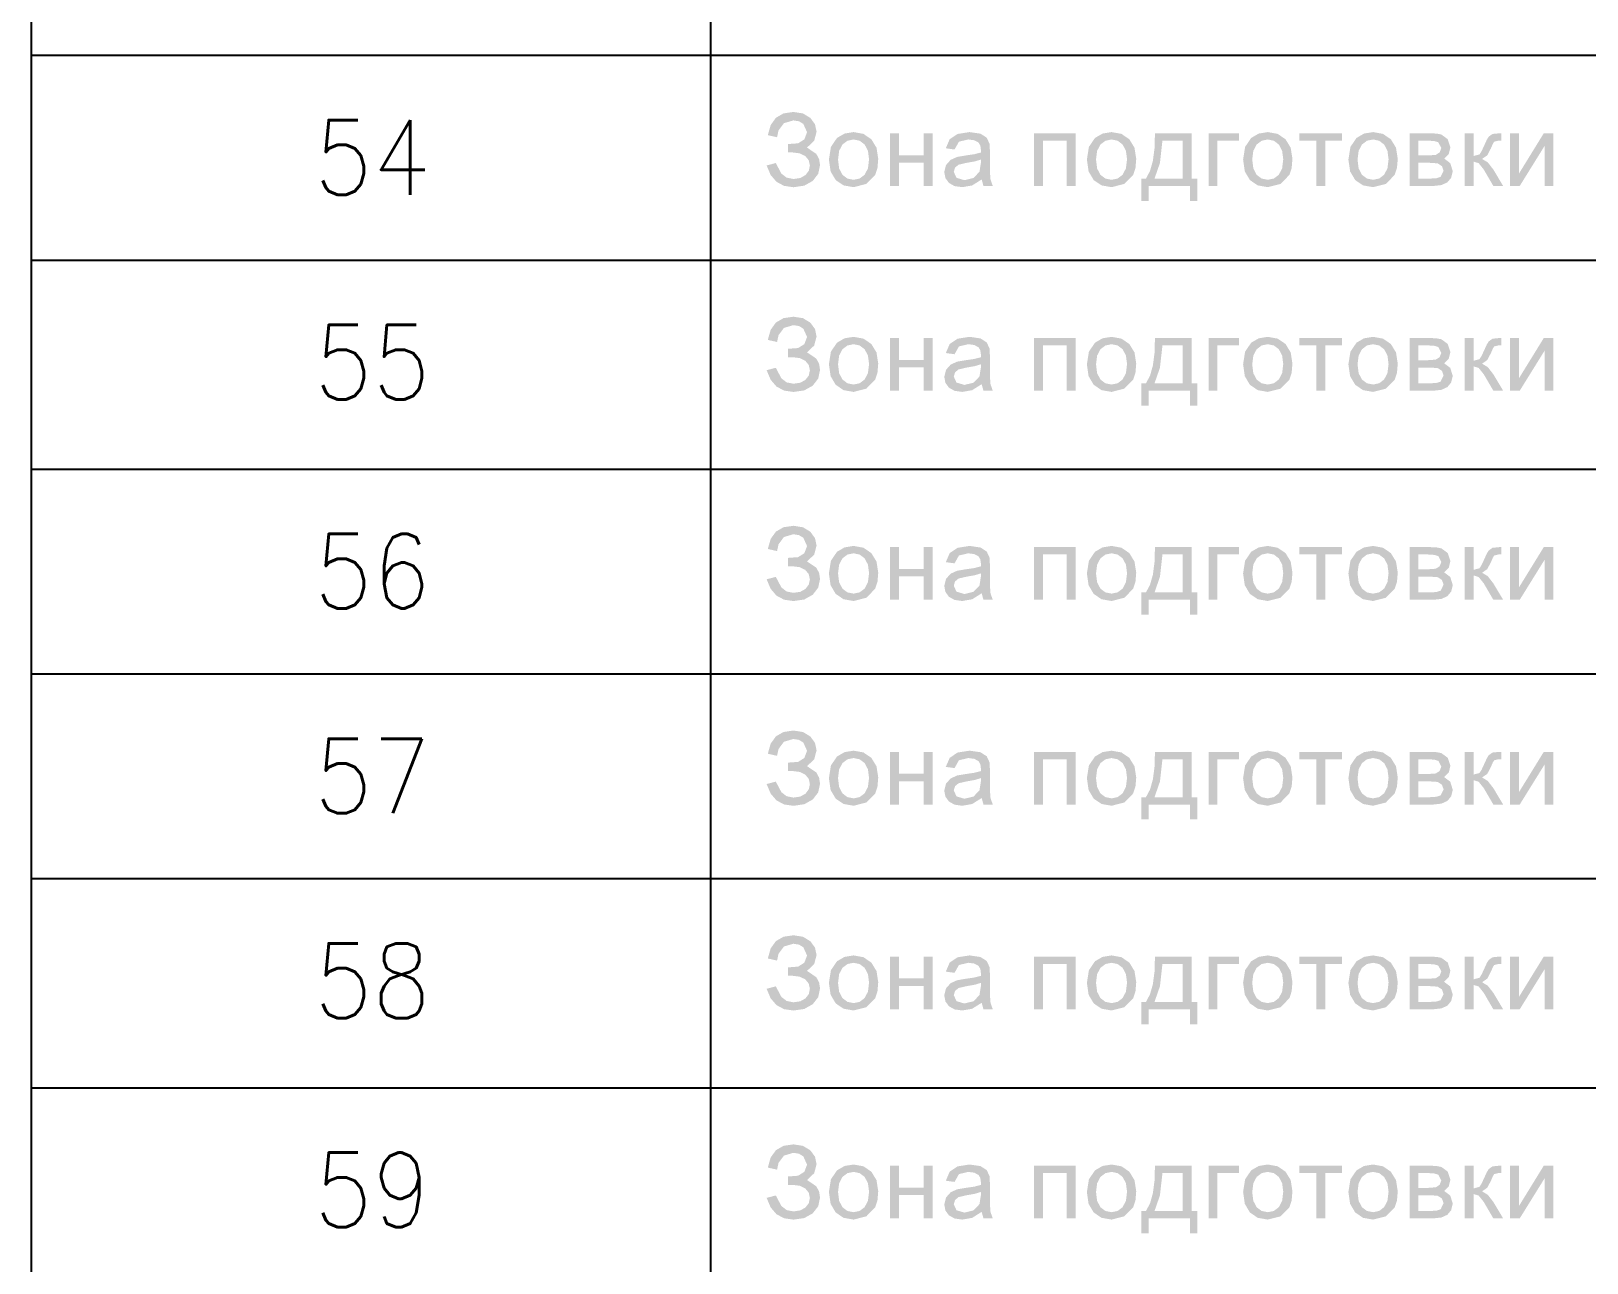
# Model space of a CAD drawing. Header units: millimetres. Extents: x 0 to 420, y 0 to 297.
# Drawn here: x 28.91 to 44.04, y 133.85 to 145.82 of the extents above; entities that cross this region are included whole.
import ezdxf

# ---------------------------------------------------------------- set-up
doc = ezdxf.new("R2010")
doc.units = ezdxf.units.MM
doc.layers.get('0').update_dxf_attribs({"linetype": 'CONTINUOUS'})
doc.styles.get("Standard").update_dxf_attribs({"font": 'STANDARD'})

msp = doc.modelspace()

# ---------------------------------------------------------------- hatches: boundary and pattern name
at = {"true_color": 0x0000fb}
for points in [[(36.063151, 144.513873), (36.152448, 144.537024), (36.207018, 144.433946), (36.258212, 144.395017), (36.323876, 144.382132), (36.390159, 144.391641), (36.440733, 144.420166), (36.472979, 144.462334), (36.483728, 144.51277), (36.47229, 144.56486), (36.438528, 144.605374), (36.384854, 144.631419), (36.315056, 144.640101), (36.270408, 144.640101), (36.270408, 144.721681), (36.369075, 144.728847), (36.429709, 144.76688), (36.456167, 144.836885), (36.419787, 144.917362), (36.377481, 144.942925), (36.322773, 144.951538), (36.231272, 144.924528), (36.178906, 144.853973), (36.164574, 144.787827), (36.074726, 144.808222), (36.102726, 144.9067), (36.153619, 144.977169), (36.227353, 145.019527), (36.323876, 145.033669), (36.416549, 145.019199), (36.488138, 144.975791), (36.533544, 144.913297), (36.548772, 144.841295), (36.525345, 144.753238), (36.455616, 144.687505), (36.546015, 144.626321), (36.573301, 144.575816), (36.582396, 144.516629), (36.564619, 144.432362), (36.511289, 144.363391), (36.42902, 144.317502), (36.324427, 144.302206), (36.232753, 144.315435), (36.158649, 144.355123), (36.102115, 144.421269)], [(37.262359, 144.826412), (37.349451, 144.826412), (37.349451, 144.613643), (37.58978, 144.613643), (37.58978, 144.826412), (37.676872, 144.826412), (37.676872, 144.314333), (37.58978, 144.314333), (37.58978, 144.541433), (37.349451, 144.541433), (37.349451, 144.314333), (37.262359, 144.314333)], [(38.661616, 144.826412), (39.065657, 144.826412), (39.065657, 144.314333), (38.979116, 144.314333), (38.979116, 144.754754), (38.748708, 144.754754), (38.748708, 144.314333), (38.661616, 144.314333)], [(40.358695, 144.826412), (40.653596, 144.826412), (40.653596, 144.754754), (40.445787, 144.754754), (40.445787, 144.314333), (40.358695, 144.314333)], [(41.241101, 144.826412), (41.657268, 144.826412), (41.657268, 144.754754), (41.492455, 144.754754), (41.492455, 144.314333), (41.406465, 144.314333), (41.406465, 144.754754), (41.241101, 144.754754)], [(42.847181, 144.826412), (42.934273, 144.826412), (42.934273, 144.605374), (42.992151, 144.620808), (43.012546, 144.651883), (43.041209, 144.713964), (43.063947, 144.764056), (43.08255, 144.79389), (43.11893, 144.819797), (43.186179, 144.826412), (43.203266, 144.826412), (43.203266, 144.754754), (43.179013, 144.755305), (43.135467, 144.744832), (43.122306, 144.723748), (43.104599, 144.681993), (43.068218, 144.61254), (43.017507, 144.577262), (43.073042, 144.543776), (43.12775, 144.473083), (43.222559, 144.314333), (43.127199, 144.314333), (43.034594, 144.473083), (42.984434, 144.535921), (42.934273, 144.551355), (42.934273, 144.314333), (42.847181, 144.314333)], [(43.289922, 144.826412), (43.377014, 144.826412), (43.377014, 144.436151), (43.617344, 144.826412), (43.71105, 144.826412), (43.71105, 144.314333), (43.62451, 144.314333), (43.62451, 144.702388), (43.383629, 144.314333), (43.289922, 144.314333)], [(36.063151, 142.524206), (36.152448, 142.547357), (36.207018, 142.44428), (36.258212, 142.40535), (36.323876, 142.392466), (36.390159, 142.401974), (36.440733, 142.430499), (36.472979, 142.472667), (36.483728, 142.523104), (36.47229, 142.575193), (36.438528, 142.615708), (36.384854, 142.641753), (36.315056, 142.650434), (36.270408, 142.650434), (36.270408, 142.732014), (36.369075, 142.73918), (36.429709, 142.777214), (36.456167, 142.847218), (36.419787, 142.927696), (36.377481, 142.953258), (36.322773, 142.961871), (36.231272, 142.934861), (36.178906, 142.864306), (36.164574, 142.79816), (36.074726, 142.818555), (36.102726, 142.917033), (36.153619, 142.987502), (36.227353, 143.02986), (36.323876, 143.044002), (36.416549, 143.029533), (36.488138, 142.986124), (36.533544, 142.92363), (36.548772, 142.851628), (36.525345, 142.763571), (36.455616, 142.697839), (36.546015, 142.636654), (36.573301, 142.586149), (36.582396, 142.526962), (36.564619, 142.442695), (36.511289, 142.373724), (36.42902, 142.327836), (36.324427, 142.312539), (36.232753, 142.325769), (36.158649, 142.365456), (36.102115, 142.431602)], [(37.262359, 142.836745), (37.349451, 142.836745), (37.349451, 142.623976), (37.58978, 142.623976), (37.58978, 142.836745), (37.676872, 142.836745), (37.676872, 142.324666), (37.58978, 142.324666), (37.58978, 142.551767), (37.349451, 142.551767), (37.349451, 142.324666), (37.262359, 142.324666)], [(38.661616, 142.836745), (39.065657, 142.836745), (39.065657, 142.324666), (38.979116, 142.324666), (38.979116, 142.765087), (38.748708, 142.765087), (38.748708, 142.324666), (38.661616, 142.324666)], [(40.358695, 142.836745), (40.653596, 142.836745), (40.653596, 142.765087), (40.445787, 142.765087), (40.445787, 142.324666), (40.358695, 142.324666)], [(41.241101, 142.836745), (41.657268, 142.836745), (41.657268, 142.765087), (41.492455, 142.765087), (41.492455, 142.324666), (41.406465, 142.324666), (41.406465, 142.765087), (41.241101, 142.765087)], [(42.847181, 142.836745), (42.934273, 142.836745), (42.934273, 142.615708), (42.992151, 142.631142), (43.012546, 142.662217), (43.041209, 142.724297), (43.063947, 142.774389), (43.08255, 142.804223), (43.11893, 142.830131), (43.186179, 142.836745), (43.203266, 142.836745), (43.203266, 142.765087), (43.179013, 142.765638), (43.135467, 142.755165), (43.122306, 142.734081), (43.104599, 142.692327), (43.068218, 142.622874), (43.017507, 142.587596), (43.073042, 142.554109), (43.12775, 142.483416), (43.222559, 142.324666), (43.127199, 142.324666), (43.034594, 142.483416), (42.984434, 142.546255), (42.934273, 142.561689), (42.934273, 142.324666), (42.847181, 142.324666)], [(43.289922, 142.836745), (43.377014, 142.836745), (43.377014, 142.446485), (43.617344, 142.836745), (43.71105, 142.836745), (43.71105, 142.324666), (43.62451, 142.324666), (43.62451, 142.712722), (43.383629, 142.324666), (43.289922, 142.324666)], [(36.063151, 140.492206), (36.152448, 140.515357), (36.207018, 140.41228), (36.258212, 140.37335), (36.323876, 140.360466), (36.390159, 140.369974), (36.440733, 140.398499), (36.472979, 140.440667), (36.483728, 140.491104), (36.47229, 140.543193), (36.438528, 140.583708), (36.384854, 140.609753), (36.315056, 140.618434), (36.270408, 140.618434), (36.270408, 140.700014), (36.369075, 140.70718), (36.429709, 140.745214), (36.456167, 140.815218), (36.419787, 140.895696), (36.377481, 140.921258), (36.322773, 140.929871), (36.231272, 140.902861), (36.178906, 140.832306), (36.164574, 140.76616), (36.074726, 140.786555), (36.102726, 140.885033), (36.153619, 140.955502), (36.227353, 140.99786), (36.323876, 141.012002), (36.416549, 140.997533), (36.488138, 140.954124), (36.533544, 140.89163), (36.548772, 140.819628), (36.525345, 140.731571), (36.455616, 140.665839), (36.546015, 140.604654), (36.573301, 140.554149), (36.582396, 140.494962), (36.564619, 140.410695), (36.511289, 140.341724), (36.42902, 140.295836), (36.324427, 140.280539), (36.232753, 140.293769), (36.158649, 140.333456), (36.102115, 140.399602)], [(37.262359, 140.804745), (37.349451, 140.804745), (37.349451, 140.591976), (37.58978, 140.591976), (37.58978, 140.804745), (37.676872, 140.804745), (37.676872, 140.292666), (37.58978, 140.292666), (37.58978, 140.519767), (37.349451, 140.519767), (37.349451, 140.292666), (37.262359, 140.292666)], [(38.661616, 140.804745), (39.065657, 140.804745), (39.065657, 140.292666), (38.979116, 140.292666), (38.979116, 140.733087), (38.748708, 140.733087), (38.748708, 140.292666), (38.661616, 140.292666)], [(40.358695, 140.804745), (40.653596, 140.804745), (40.653596, 140.733087), (40.445787, 140.733087), (40.445787, 140.292666), (40.358695, 140.292666)], [(41.241101, 140.804745), (41.657268, 140.804745), (41.657268, 140.733087), (41.492455, 140.733087), (41.492455, 140.292666), (41.406465, 140.292666), (41.406465, 140.733087), (41.241101, 140.733087)], [(42.847181, 140.804745), (42.934273, 140.804745), (42.934273, 140.583708), (42.992151, 140.599142), (43.012546, 140.630217), (43.041209, 140.692297), (43.063947, 140.742389), (43.08255, 140.772223), (43.11893, 140.798131), (43.186179, 140.804745), (43.203266, 140.804745), (43.203266, 140.733087), (43.179013, 140.733638), (43.135467, 140.723165), (43.122306, 140.702081), (43.104599, 140.660327), (43.068218, 140.590874), (43.017507, 140.555596), (43.073042, 140.522109), (43.12775, 140.451416), (43.222559, 140.292666), (43.127199, 140.292666), (43.034594, 140.451416), (42.984434, 140.514255), (42.934273, 140.529689), (42.934273, 140.292666), (42.847181, 140.292666)], [(43.289922, 140.804745), (43.377014, 140.804745), (43.377014, 140.414485), (43.617344, 140.804745), (43.71105, 140.804745), (43.71105, 140.292666), (43.62451, 140.292666), (43.62451, 140.680722), (43.383629, 140.292666), (43.289922, 140.292666)], [(36.063151, 138.502539), (36.152448, 138.52569), (36.207018, 138.422613), (36.258212, 138.383684), (36.323876, 138.370799), (36.390159, 138.380307), (36.440733, 138.408833), (36.472979, 138.451001), (36.483728, 138.501437), (36.47229, 138.553527), (36.438528, 138.594041), (36.384854, 138.620086), (36.315056, 138.628768), (36.270408, 138.628768), (36.270408, 138.710348), (36.369075, 138.717513), (36.429709, 138.755547), (36.456167, 138.825552), (36.419787, 138.906029), (36.377481, 138.931592), (36.322773, 138.940204), (36.231272, 138.913195), (36.178906, 138.842639), (36.164574, 138.776493), (36.074726, 138.796888), (36.102726, 138.895366), (36.153619, 138.965836), (36.227353, 139.008193), (36.323876, 139.022335), (36.416549, 139.007866), (36.488138, 138.964458), (36.533544, 138.901964), (36.548772, 138.829961), (36.525345, 138.741905), (36.455616, 138.676172), (36.546015, 138.614987), (36.573301, 138.564482), (36.582396, 138.505295), (36.564619, 138.421028), (36.511289, 138.352058), (36.42902, 138.306169), (36.324427, 138.290873), (36.232753, 138.304102), (36.158649, 138.343789), (36.102115, 138.409935)], [(37.262359, 138.815078), (37.349451, 138.815078), (37.349451, 138.602309), (37.58978, 138.602309), (37.58978, 138.815078), (37.676872, 138.815078), (37.676872, 138.302999), (37.58978, 138.302999), (37.58978, 138.5301), (37.349451, 138.5301), (37.349451, 138.302999), (37.262359, 138.302999)], [(38.661616, 138.815078), (39.065657, 138.815078), (39.065657, 138.302999), (38.979116, 138.302999), (38.979116, 138.74342), (38.748708, 138.74342), (38.748708, 138.302999), (38.661616, 138.302999)], [(40.358695, 138.815078), (40.653596, 138.815078), (40.653596, 138.74342), (40.445787, 138.74342), (40.445787, 138.302999), (40.358695, 138.302999)], [(41.241101, 138.815078), (41.657268, 138.815078), (41.657268, 138.74342), (41.492455, 138.74342), (41.492455, 138.302999), (41.406465, 138.302999), (41.406465, 138.74342), (41.241101, 138.74342)], [(42.847181, 138.815078), (42.934273, 138.815078), (42.934273, 138.594041), (42.992151, 138.609475), (43.012546, 138.64055), (43.041209, 138.702631), (43.063947, 138.752722), (43.08255, 138.782557), (43.11893, 138.808464), (43.186179, 138.815078), (43.203266, 138.815078), (43.203266, 138.74342), (43.179013, 138.743972), (43.135467, 138.733499), (43.122306, 138.712415), (43.104599, 138.67066), (43.068218, 138.601207), (43.017507, 138.565929), (43.073042, 138.532443), (43.12775, 138.461749), (43.222559, 138.302999), (43.127199, 138.302999), (43.034594, 138.461749), (42.984434, 138.524588), (42.934273, 138.540022), (42.934273, 138.302999), (42.847181, 138.302999)], [(43.289922, 138.815078), (43.377014, 138.815078), (43.377014, 138.424818), (43.617344, 138.815078), (43.71105, 138.815078), (43.71105, 138.302999), (43.62451, 138.302999), (43.62451, 138.691055), (43.383629, 138.302999), (43.289922, 138.302999)], [(36.063151, 136.512873), (36.152448, 136.536024), (36.207018, 136.432947), (36.258212, 136.394017), (36.323876, 136.381132), (36.390159, 136.390641), (36.440733, 136.419166), (36.472979, 136.461334), (36.483728, 136.51177), (36.47229, 136.56386), (36.438528, 136.604374), (36.384854, 136.630419), (36.315056, 136.639101), (36.270408, 136.639101), (36.270408, 136.720681), (36.369075, 136.727847), (36.429709, 136.765881), (36.456167, 136.835885), (36.419787, 136.916362), (36.377481, 136.941925), (36.322773, 136.950538), (36.231272, 136.923528), (36.178906, 136.852973), (36.164574, 136.786827), (36.074726, 136.807222), (36.102726, 136.9057), (36.153619, 136.976169), (36.227353, 137.018527), (36.323876, 137.032669), (36.416549, 137.018199), (36.488138, 136.974791), (36.533544, 136.912297), (36.548772, 136.840295), (36.525345, 136.752238), (36.455616, 136.686506), (36.546015, 136.625321), (36.573301, 136.574816), (36.582396, 136.515629), (36.564619, 136.431362), (36.511289, 136.362391), (36.42902, 136.316502), (36.324427, 136.301206), (36.232753, 136.314435), (36.158649, 136.354123), (36.102115, 136.420269)], [(37.262359, 136.825412), (37.349451, 136.825412), (37.349451, 136.612643), (37.58978, 136.612643), (37.58978, 136.825412), (37.676872, 136.825412), (37.676872, 136.313333), (37.58978, 136.313333), (37.58978, 136.540433), (37.349451, 136.540433), (37.349451, 136.313333), (37.262359, 136.313333)], [(38.661616, 136.825412), (39.065657, 136.825412), (39.065657, 136.313333), (38.979116, 136.313333), (38.979116, 136.753754), (38.748708, 136.753754), (38.748708, 136.313333), (38.661616, 136.313333)], [(40.358695, 136.825412), (40.653596, 136.825412), (40.653596, 136.753754), (40.445787, 136.753754), (40.445787, 136.313333), (40.358695, 136.313333)], [(41.241101, 136.825412), (41.657268, 136.825412), (41.657268, 136.753754), (41.492455, 136.753754), (41.492455, 136.313333), (41.406465, 136.313333), (41.406465, 136.753754), (41.241101, 136.753754)], [(42.847181, 136.825412), (42.934273, 136.825412), (42.934273, 136.604374), (42.992151, 136.619808), (43.012546, 136.650883), (43.041209, 136.712964), (43.063947, 136.763056), (43.08255, 136.79289), (43.11893, 136.818797), (43.186179, 136.825412), (43.203266, 136.825412), (43.203266, 136.753754), (43.179013, 136.754305), (43.135467, 136.743832), (43.122306, 136.722748), (43.104599, 136.680993), (43.068218, 136.61154), (43.017507, 136.576262), (43.073042, 136.542776), (43.12775, 136.472083), (43.222559, 136.313333), (43.127199, 136.313333), (43.034594, 136.472083), (42.984434, 136.534921), (42.934273, 136.550355), (42.934273, 136.313333), (42.847181, 136.313333)], [(43.289922, 136.825412), (43.377014, 136.825412), (43.377014, 136.435151), (43.617344, 136.825412), (43.71105, 136.825412), (43.71105, 136.313333), (43.62451, 136.313333), (43.62451, 136.701388), (43.383629, 136.313333), (43.289922, 136.313333)], [(36.063151, 134.480873), (36.152448, 134.504024), (36.207018, 134.400947), (36.258212, 134.362017), (36.323876, 134.349132), (36.390159, 134.358641), (36.440733, 134.387166), (36.472979, 134.429334), (36.483728, 134.47977), (36.47229, 134.53186), (36.438528, 134.572374), (36.384854, 134.598419), (36.315056, 134.607101), (36.270408, 134.607101), (36.270408, 134.688681), (36.369075, 134.695847), (36.429709, 134.733881), (36.456167, 134.803885), (36.419787, 134.884362), (36.377481, 134.909925), (36.322773, 134.918538), (36.231272, 134.891528), (36.178906, 134.820973), (36.164574, 134.754827), (36.074726, 134.775222), (36.102726, 134.8737), (36.153619, 134.944169), (36.227353, 134.986527), (36.323876, 135.000669), (36.416549, 134.986199), (36.488138, 134.942791), (36.533544, 134.880297), (36.548772, 134.808295), (36.525345, 134.720238), (36.455616, 134.654506), (36.546015, 134.593321), (36.573301, 134.542816), (36.582396, 134.483629), (36.564619, 134.399362), (36.511289, 134.330391), (36.42902, 134.284502), (36.324427, 134.269206), (36.232753, 134.282435), (36.158649, 134.322123), (36.102115, 134.388269)], [(37.262359, 134.793412), (37.349451, 134.793412), (37.349451, 134.580643), (37.58978, 134.580643), (37.58978, 134.793412), (37.676872, 134.793412), (37.676872, 134.281333), (37.58978, 134.281333), (37.58978, 134.508433), (37.349451, 134.508433), (37.349451, 134.281333), (37.262359, 134.281333)], [(38.661616, 134.793412), (39.065657, 134.793412), (39.065657, 134.281333), (38.979116, 134.281333), (38.979116, 134.721754), (38.748708, 134.721754), (38.748708, 134.281333), (38.661616, 134.281333)], [(40.358695, 134.793412), (40.653596, 134.793412), (40.653596, 134.721754), (40.445787, 134.721754), (40.445787, 134.281333), (40.358695, 134.281333)], [(41.241101, 134.793412), (41.657268, 134.793412), (41.657268, 134.721754), (41.492455, 134.721754), (41.492455, 134.281333), (41.406465, 134.281333), (41.406465, 134.721754), (41.241101, 134.721754)], [(42.847181, 134.793412), (42.934273, 134.793412), (42.934273, 134.572374), (42.992151, 134.587808), (43.012546, 134.618883), (43.041209, 134.680964), (43.063947, 134.731056), (43.08255, 134.76089), (43.11893, 134.786797), (43.186179, 134.793412), (43.203266, 134.793412), (43.203266, 134.721754), (43.179013, 134.722305), (43.135467, 134.711832), (43.122306, 134.690748), (43.104599, 134.648993), (43.068218, 134.57954), (43.017507, 134.544262), (43.073042, 134.510776), (43.12775, 134.440083), (43.222559, 134.281333), (43.127199, 134.281333), (43.034594, 134.440083), (42.984434, 134.502921), (42.934273, 134.518355), (42.934273, 134.281333), (42.847181, 134.281333)], [(43.289922, 134.793412), (43.377014, 134.793412), (43.377014, 134.403151), (43.617344, 134.793412), (43.71105, 134.793412), (43.71105, 134.281333), (43.62451, 134.281333), (43.62451, 134.669388), (43.383629, 134.281333), (43.289922, 134.281333)]]:
    msp.add_hatch(color=0, dxfattribs=at).paths.add_polyline_path(points, flags=0)
h = msp.add_hatch(color=0, dxfattribs=at)
h.paths.add_polyline_path([(36.668519, 144.570648), (36.688087, 144.694327), (36.747342, 144.781212), (36.820585, 144.823656), (36.908297, 144.837987), (37.004278, 144.820624), (37.080828, 144.768534), (37.131195, 144.686196), (37.148076, 144.577814), (37.140634, 144.489068), (37.11831, 144.42182), (37.032321, 144.334177), (36.908297, 144.302757), (36.811146, 144.319845), (36.734664, 144.371659), (36.685055, 144.455651)], flags=0)
h.paths.add_polyline_path([(36.757264, 144.570648), (36.768013, 144.484176), (36.800259, 144.422922), (36.848697, 144.386473), (36.908297, 144.374415), (36.967415, 144.386542), (37.015784, 144.423473), (37.04803, 144.485416), (37.058779, 144.573404), (37.04803, 144.6565), (37.015784, 144.717271), (36.967415, 144.753996), (36.908297, 144.766329), (36.848697, 144.753996), (36.800259, 144.717271), (36.768013, 144.656155)], flags=0)
h = msp.add_hatch(color=0, dxfattribs=at)
h.paths.add_polyline_path([(38.153675, 144.377723), (38.06052, 144.319294), (37.964608, 144.302757), (37.889919, 144.313093), (37.835073, 144.344098), (37.801104, 144.390952), (37.789873, 144.44938), (37.806961, 144.517731), (37.851609, 144.567892), (37.914448, 144.596555), (37.991618, 144.609784), (38.082431, 144.623013), (38.145958, 144.63955), (38.146509, 144.66215), (38.140377, 144.70728), (38.122256, 144.737115), (38.080501, 144.758957), (38.023037, 144.766329), (37.932638, 144.744832), (37.889643, 144.668764), (37.804756, 144.68034), (37.84279, 144.768534), (37.919409, 144.819797), (38.035715, 144.837987), (38.1421, 144.822553), (38.202733, 144.783417), (38.229743, 144.724988), (38.234153, 144.644511), (38.234153, 144.528755), (38.235462, 144.430019), (38.239665, 144.375518), (38.261713, 144.314333), (38.170763, 144.314333)], flags=0)
h.paths.add_polyline_path([(38.145958, 144.571199), (38.086909, 144.553285), (38.004296, 144.538677), (37.928779, 144.521038), (37.894604, 144.492927), (37.882477, 144.451585), (37.908384, 144.393708), (37.985554, 144.370557), (38.074851, 144.392605), (38.132178, 144.452688), (38.145958, 144.53978)], flags=0)
h = msp.add_hatch(color=0, dxfattribs=at)
h.paths.add_polyline_path([(39.176279, 144.570648), (39.195847, 144.694327), (39.255103, 144.781212), (39.328345, 144.823656), (39.416058, 144.837987), (39.512038, 144.820624), (39.588588, 144.768534), (39.638955, 144.686196), (39.655836, 144.577814), (39.648395, 144.489068), (39.626071, 144.42182), (39.540081, 144.334177), (39.416058, 144.302757), (39.318906, 144.319845), (39.242425, 144.371659), (39.192815, 144.455651)], flags=0)
h.paths.add_polyline_path([(39.265025, 144.570648), (39.275773, 144.484176), (39.308019, 144.422922), (39.356457, 144.386473), (39.416058, 144.374415), (39.475175, 144.386542), (39.523544, 144.423473), (39.555791, 144.485416), (39.566539, 144.573404), (39.555791, 144.6565), (39.523544, 144.717271), (39.475175, 144.753996), (39.416058, 144.766329), (39.356457, 144.753996), (39.308019, 144.717271), (39.275773, 144.656155)], flags=0)
h = msp.add_hatch(color=0, dxfattribs=at)
h.paths.add_polyline_path([(39.837918, 144.826412), (40.195106, 144.826412), (40.195106, 144.385991), (40.250779, 144.385991), (40.250779, 144.169363), (40.179121, 144.169363), (40.179121, 144.314333), (39.776182, 144.314333), (39.776182, 144.169363), (39.704524, 144.169363), (39.704524, 144.385991), (39.750275, 144.385991), (39.789859, 144.46), (39.817661, 144.558039), (39.833681, 144.680159)], flags=0)
h.paths.add_polyline_path([(39.910679, 144.754754), (39.886356, 144.537713), (39.833509, 144.385991), (40.108565, 144.385991), (40.108565, 144.754754)], flags=0)
h = msp.add_hatch(color=0, dxfattribs=at)
h.paths.add_polyline_path([(40.694665, 144.570648), (40.714233, 144.694327), (40.773489, 144.781212), (40.846732, 144.823656), (40.934444, 144.837987), (41.030424, 144.820624), (41.106974, 144.768534), (41.157341, 144.686196), (41.174222, 144.577814), (41.166781, 144.489068), (41.144457, 144.42182), (41.058467, 144.334177), (40.934444, 144.302757), (40.837292, 144.319845), (40.760811, 144.371659), (40.711202, 144.455651)], flags=0)
h.paths.add_polyline_path([(40.783411, 144.570648), (40.794159, 144.484176), (40.826406, 144.422922), (40.874844, 144.386473), (40.934444, 144.374415), (40.993562, 144.386542), (41.041931, 144.423473), (41.074177, 144.485416), (41.084926, 144.573404), (41.074177, 144.6565), (41.041931, 144.717271), (40.993562, 144.753996), (40.934444, 144.766329), (40.874844, 144.753996), (40.826406, 144.717271), (40.794159, 144.656155)], flags=0)
h = msp.add_hatch(color=0, dxfattribs=at)
h.paths.add_polyline_path([(41.718364, 144.570648), (41.737932, 144.694327), (41.797188, 144.781212), (41.870431, 144.823656), (41.958143, 144.837987), (42.054123, 144.820624), (42.130673, 144.768534), (42.181041, 144.686196), (42.197922, 144.577814), (42.19048, 144.489068), (42.168156, 144.42182), (42.082166, 144.334177), (41.958143, 144.302757), (41.860991, 144.319845), (41.78451, 144.371659), (41.734901, 144.455651)], flags=0)
h.paths.add_polyline_path([(41.80711, 144.570648), (41.817859, 144.484176), (41.850105, 144.422922), (41.898543, 144.386473), (41.958143, 144.374415), (42.017261, 144.386542), (42.06563, 144.423473), (42.097876, 144.485416), (42.108625, 144.573404), (42.097876, 144.6565), (42.06563, 144.717271), (42.017261, 144.753996), (41.958143, 144.766329), (41.898543, 144.753996), (41.850105, 144.717271), (41.817859, 144.656155)], flags=0)
h = msp.add_hatch(color=0, dxfattribs=at)
h.paths.add_polyline_path([(42.312204, 144.826412), (42.512296, 144.826412), (42.576443, 144.823242), (42.621987, 144.814285), (42.683723, 144.769085), (42.709631, 144.690813), (42.694197, 144.626321), (42.648997, 144.581121), (42.708528, 144.535921), (42.732782, 144.457649), (42.717141, 144.394121), (42.680416, 144.349611), (42.622539, 144.323083), (42.543164, 144.314333), (42.312204, 144.314333)], flags=0)
h.paths.add_polyline_path([(42.399296, 144.610887), (42.491901, 144.610887), (42.567417, 144.616399), (42.6049, 144.640101), (42.621436, 144.682545), (42.592773, 144.738769), (42.553843, 144.750689), (42.494657, 144.754754), (42.399296, 144.754754)], flags=0)
h.paths.add_polyline_path([(42.399296, 144.385991), (42.513398, 144.385991), (42.575479, 144.390194), (42.614822, 144.403078), (42.643485, 144.462058), (42.6275, 144.507258), (42.586158, 144.534268), (42.504027, 144.53978), (42.399296, 144.53978)], flags=0)
h = msp.add_hatch(color=0, dxfattribs=at)
h.paths.add_polyline_path([(36.668519, 142.580981), (36.688087, 142.70466), (36.747342, 142.791545), (36.820585, 142.833989), (36.908297, 142.848321), (37.004278, 142.830957), (37.080828, 142.778867), (37.131195, 142.69653), (37.148076, 142.588147), (37.140634, 142.499401), (37.11831, 142.432153), (37.032321, 142.34451), (36.908297, 142.313091), (36.811146, 142.330178), (36.734664, 142.381992), (36.685055, 142.465984)], flags=0)
h.paths.add_polyline_path([(36.757264, 142.580981), (36.768013, 142.494509), (36.800259, 142.433256), (36.848697, 142.396806), (36.908297, 142.384749), (36.967415, 142.396875), (37.015784, 142.433807), (37.04803, 142.49575), (37.058779, 142.583737), (37.04803, 142.666833), (37.015784, 142.727604), (36.967415, 142.764329), (36.908297, 142.776663), (36.848697, 142.764329), (36.800259, 142.727604), (36.768013, 142.666488)], flags=0)
h = msp.add_hatch(color=0, dxfattribs=at)
h.paths.add_polyline_path([(38.153675, 142.388056), (38.06052, 142.329627), (37.964608, 142.313091), (37.889919, 142.323426), (37.835073, 142.354432), (37.801104, 142.401285), (37.789873, 142.459714), (37.806961, 142.528065), (37.851609, 142.578225), (37.914448, 142.606888), (37.991618, 142.620117), (38.082431, 142.633347), (38.145958, 142.649883), (38.146509, 142.672483), (38.140377, 142.717614), (38.122256, 142.747448), (38.080501, 142.76929), (38.023037, 142.776663), (37.932638, 142.755165), (37.889643, 142.679098), (37.804756, 142.690673), (37.84279, 142.778867), (37.919409, 142.830131), (38.035715, 142.848321), (38.1421, 142.832887), (38.202733, 142.79375), (38.229743, 142.735321), (38.234153, 142.654844), (38.234153, 142.539089), (38.235462, 142.440352), (38.239665, 142.385851), (38.261713, 142.324666), (38.170763, 142.324666)], flags=0)
h.paths.add_polyline_path([(38.145958, 142.581532), (38.086909, 142.563618), (38.004296, 142.549011), (37.928779, 142.531372), (37.894604, 142.50326), (37.882477, 142.461919), (37.908384, 142.404041), (37.985554, 142.38089), (38.074851, 142.402939), (38.132178, 142.463021), (38.145958, 142.550113)], flags=0)
h = msp.add_hatch(color=0, dxfattribs=at)
h.paths.add_polyline_path([(39.176279, 142.580981), (39.195847, 142.70466), (39.255103, 142.791545), (39.328345, 142.833989), (39.416058, 142.848321), (39.512038, 142.830957), (39.588588, 142.778867), (39.638955, 142.69653), (39.655836, 142.588147), (39.648395, 142.499401), (39.626071, 142.432153), (39.540081, 142.34451), (39.416058, 142.313091), (39.318906, 142.330178), (39.242425, 142.381992), (39.192815, 142.465984)], flags=0)
h.paths.add_polyline_path([(39.265025, 142.580981), (39.275773, 142.494509), (39.308019, 142.433256), (39.356457, 142.396806), (39.416058, 142.384749), (39.475175, 142.396875), (39.523544, 142.433807), (39.555791, 142.49575), (39.566539, 142.583737), (39.555791, 142.666833), (39.523544, 142.727604), (39.475175, 142.764329), (39.416058, 142.776663), (39.356457, 142.764329), (39.308019, 142.727604), (39.275773, 142.666488)], flags=0)
h = msp.add_hatch(color=0, dxfattribs=at)
h.paths.add_polyline_path([(39.837918, 142.836745), (40.195106, 142.836745), (40.195106, 142.396324), (40.250779, 142.396324), (40.250779, 142.179696), (40.179121, 142.179696), (40.179121, 142.324666), (39.776182, 142.324666), (39.776182, 142.179696), (39.704524, 142.179696), (39.704524, 142.396324), (39.750275, 142.396324), (39.789859, 142.470333), (39.817661, 142.568372), (39.833681, 142.690492)], flags=0)
h.paths.add_polyline_path([(39.910679, 142.765087), (39.886356, 142.548046), (39.833509, 142.396324), (40.108565, 142.396324), (40.108565, 142.765087)], flags=0)
h = msp.add_hatch(color=0, dxfattribs=at)
h.paths.add_polyline_path([(40.694665, 142.580981), (40.714233, 142.70466), (40.773489, 142.791545), (40.846732, 142.833989), (40.934444, 142.848321), (41.030424, 142.830957), (41.106974, 142.778867), (41.157341, 142.69653), (41.174222, 142.588147), (41.166781, 142.499401), (41.144457, 142.432153), (41.058467, 142.34451), (40.934444, 142.313091), (40.837292, 142.330178), (40.760811, 142.381992), (40.711202, 142.465984)], flags=0)
h.paths.add_polyline_path([(40.783411, 142.580981), (40.794159, 142.494509), (40.826406, 142.433256), (40.874844, 142.396806), (40.934444, 142.384749), (40.993562, 142.396875), (41.041931, 142.433807), (41.074177, 142.49575), (41.084926, 142.583737), (41.074177, 142.666833), (41.041931, 142.727604), (40.993562, 142.764329), (40.934444, 142.776663), (40.874844, 142.764329), (40.826406, 142.727604), (40.794159, 142.666488)], flags=0)
h = msp.add_hatch(color=0, dxfattribs=at)
h.paths.add_polyline_path([(41.718364, 142.580981), (41.737932, 142.70466), (41.797188, 142.791545), (41.870431, 142.833989), (41.958143, 142.848321), (42.054123, 142.830957), (42.130673, 142.778867), (42.181041, 142.69653), (42.197922, 142.588147), (42.19048, 142.499401), (42.168156, 142.432153), (42.082166, 142.34451), (41.958143, 142.313091), (41.860991, 142.330178), (41.78451, 142.381992), (41.734901, 142.465984)], flags=0)
h.paths.add_polyline_path([(41.80711, 142.580981), (41.817859, 142.494509), (41.850105, 142.433256), (41.898543, 142.396806), (41.958143, 142.384749), (42.017261, 142.396875), (42.06563, 142.433807), (42.097876, 142.49575), (42.108625, 142.583737), (42.097876, 142.666833), (42.06563, 142.727604), (42.017261, 142.764329), (41.958143, 142.776663), (41.898543, 142.764329), (41.850105, 142.727604), (41.817859, 142.666488)], flags=0)
h = msp.add_hatch(color=0, dxfattribs=at)
h.paths.add_polyline_path([(42.312204, 142.836745), (42.512296, 142.836745), (42.576443, 142.833576), (42.621987, 142.824618), (42.683723, 142.779419), (42.709631, 142.701146), (42.694197, 142.636654), (42.648997, 142.591454), (42.708528, 142.546255), (42.732782, 142.467982), (42.717141, 142.404455), (42.680416, 142.359944), (42.622539, 142.333417), (42.543164, 142.324666), (42.312204, 142.324666)], flags=0)
h.paths.add_polyline_path([(42.399296, 142.62122), (42.491901, 142.62122), (42.567417, 142.626732), (42.6049, 142.650434), (42.621436, 142.692878), (42.592773, 142.749102), (42.553843, 142.761022), (42.494657, 142.765087), (42.399296, 142.765087)], flags=0)
h.paths.add_polyline_path([(42.399296, 142.396324), (42.513398, 142.396324), (42.575479, 142.400527), (42.614822, 142.413412), (42.643485, 142.472392), (42.6275, 142.517591), (42.586158, 142.544601), (42.504027, 142.550113), (42.399296, 142.550113)], flags=0)
h = msp.add_hatch(color=0, dxfattribs=at)
h.paths.add_polyline_path([(36.668519, 140.548981), (36.688087, 140.67266), (36.747342, 140.759545), (36.820585, 140.801989), (36.908297, 140.816321), (37.004278, 140.798957), (37.080828, 140.746867), (37.131195, 140.66453), (37.148076, 140.556147), (37.140634, 140.467401), (37.11831, 140.400153), (37.032321, 140.31251), (36.908297, 140.281091), (36.811146, 140.298178), (36.734664, 140.349992), (36.685055, 140.433984)], flags=0)
h.paths.add_polyline_path([(36.757264, 140.548981), (36.768013, 140.462509), (36.800259, 140.401256), (36.848697, 140.364806), (36.908297, 140.352749), (36.967415, 140.364875), (37.015784, 140.401807), (37.04803, 140.46375), (37.058779, 140.551737), (37.04803, 140.634833), (37.015784, 140.695604), (36.967415, 140.732329), (36.908297, 140.744663), (36.848697, 140.732329), (36.800259, 140.695604), (36.768013, 140.634488)], flags=0)
h = msp.add_hatch(color=0, dxfattribs=at)
h.paths.add_polyline_path([(38.153675, 140.356056), (38.06052, 140.297627), (37.964608, 140.281091), (37.889919, 140.291426), (37.835073, 140.322432), (37.801104, 140.369285), (37.789873, 140.427714), (37.806961, 140.496065), (37.851609, 140.546225), (37.914448, 140.574888), (37.991618, 140.588117), (38.082431, 140.601347), (38.145958, 140.617883), (38.146509, 140.640483), (38.140377, 140.685614), (38.122256, 140.715448), (38.080501, 140.73729), (38.023037, 140.744663), (37.932638, 140.723165), (37.889643, 140.647098), (37.804756, 140.658673), (37.84279, 140.746867), (37.919409, 140.798131), (38.035715, 140.816321), (38.1421, 140.800887), (38.202733, 140.76175), (38.229743, 140.703321), (38.234153, 140.622844), (38.234153, 140.507089), (38.235462, 140.408352), (38.239665, 140.353851), (38.261713, 140.292666), (38.170763, 140.292666)], flags=0)
h.paths.add_polyline_path([(38.145958, 140.549532), (38.086909, 140.531618), (38.004296, 140.517011), (37.928779, 140.499372), (37.894604, 140.47126), (37.882477, 140.429919), (37.908384, 140.372041), (37.985554, 140.34889), (38.074851, 140.370939), (38.132178, 140.431021), (38.145958, 140.518113)], flags=0)
h = msp.add_hatch(color=0, dxfattribs=at)
h.paths.add_polyline_path([(39.176279, 140.548981), (39.195847, 140.67266), (39.255103, 140.759545), (39.328345, 140.801989), (39.416058, 140.816321), (39.512038, 140.798957), (39.588588, 140.746867), (39.638955, 140.66453), (39.655836, 140.556147), (39.648395, 140.467401), (39.626071, 140.400153), (39.540081, 140.31251), (39.416058, 140.281091), (39.318906, 140.298178), (39.242425, 140.349992), (39.192815, 140.433984)], flags=0)
h.paths.add_polyline_path([(39.265025, 140.548981), (39.275773, 140.462509), (39.308019, 140.401256), (39.356457, 140.364806), (39.416058, 140.352749), (39.475175, 140.364875), (39.523544, 140.401807), (39.555791, 140.46375), (39.566539, 140.551737), (39.555791, 140.634833), (39.523544, 140.695604), (39.475175, 140.732329), (39.416058, 140.744663), (39.356457, 140.732329), (39.308019, 140.695604), (39.275773, 140.634488)], flags=0)
h = msp.add_hatch(color=0, dxfattribs=at)
h.paths.add_polyline_path([(39.837918, 140.804745), (40.195106, 140.804745), (40.195106, 140.364324), (40.250779, 140.364324), (40.250779, 140.147696), (40.179121, 140.147696), (40.179121, 140.292666), (39.776182, 140.292666), (39.776182, 140.147696), (39.704524, 140.147696), (39.704524, 140.364324), (39.750275, 140.364324), (39.789859, 140.438333), (39.817661, 140.536372), (39.833681, 140.658492)], flags=0)
h.paths.add_polyline_path([(39.910679, 140.733087), (39.886356, 140.516046), (39.833509, 140.364324), (40.108565, 140.364324), (40.108565, 140.733087)], flags=0)
h = msp.add_hatch(color=0, dxfattribs=at)
h.paths.add_polyline_path([(40.694665, 140.548981), (40.714233, 140.67266), (40.773489, 140.759545), (40.846732, 140.801989), (40.934444, 140.816321), (41.030424, 140.798957), (41.106974, 140.746867), (41.157341, 140.66453), (41.174222, 140.556147), (41.166781, 140.467401), (41.144457, 140.400153), (41.058467, 140.31251), (40.934444, 140.281091), (40.837292, 140.298178), (40.760811, 140.349992), (40.711202, 140.433984)], flags=0)
h.paths.add_polyline_path([(40.783411, 140.548981), (40.794159, 140.462509), (40.826406, 140.401256), (40.874844, 140.364806), (40.934444, 140.352749), (40.993562, 140.364875), (41.041931, 140.401807), (41.074177, 140.46375), (41.084926, 140.551737), (41.074177, 140.634833), (41.041931, 140.695604), (40.993562, 140.732329), (40.934444, 140.744663), (40.874844, 140.732329), (40.826406, 140.695604), (40.794159, 140.634488)], flags=0)
h = msp.add_hatch(color=0, dxfattribs=at)
h.paths.add_polyline_path([(41.718364, 140.548981), (41.737932, 140.67266), (41.797188, 140.759545), (41.870431, 140.801989), (41.958143, 140.816321), (42.054123, 140.798957), (42.130673, 140.746867), (42.181041, 140.66453), (42.197922, 140.556147), (42.19048, 140.467401), (42.168156, 140.400153), (42.082166, 140.31251), (41.958143, 140.281091), (41.860991, 140.298178), (41.78451, 140.349992), (41.734901, 140.433984)], flags=0)
h.paths.add_polyline_path([(41.80711, 140.548981), (41.817859, 140.462509), (41.850105, 140.401256), (41.898543, 140.364806), (41.958143, 140.352749), (42.017261, 140.364875), (42.06563, 140.401807), (42.097876, 140.46375), (42.108625, 140.551737), (42.097876, 140.634833), (42.06563, 140.695604), (42.017261, 140.732329), (41.958143, 140.744663), (41.898543, 140.732329), (41.850105, 140.695604), (41.817859, 140.634488)], flags=0)
h = msp.add_hatch(color=0, dxfattribs=at)
h.paths.add_polyline_path([(42.312204, 140.804745), (42.512296, 140.804745), (42.576443, 140.801576), (42.621987, 140.792618), (42.683723, 140.747419), (42.709631, 140.669146), (42.694197, 140.604654), (42.648997, 140.559454), (42.708528, 140.514255), (42.732782, 140.435982), (42.717141, 140.372455), (42.680416, 140.327944), (42.622539, 140.301417), (42.543164, 140.292666), (42.312204, 140.292666)], flags=0)
h.paths.add_polyline_path([(42.399296, 140.58922), (42.491901, 140.58922), (42.567417, 140.594732), (42.6049, 140.618434), (42.621436, 140.660878), (42.592773, 140.717102), (42.553843, 140.729022), (42.494657, 140.733087), (42.399296, 140.733087)], flags=0)
h.paths.add_polyline_path([(42.399296, 140.364324), (42.513398, 140.364324), (42.575479, 140.368527), (42.614822, 140.381412), (42.643485, 140.440392), (42.6275, 140.485591), (42.586158, 140.512601), (42.504027, 140.518113), (42.399296, 140.518113)], flags=0)
h = msp.add_hatch(color=0, dxfattribs=at)
h.paths.add_polyline_path([(36.668519, 138.559315), (36.688087, 138.682993), (36.747342, 138.769879), (36.820585, 138.812322), (36.908297, 138.826654), (37.004278, 138.809291), (37.080828, 138.757201), (37.131195, 138.674863), (37.148076, 138.56648), (37.140634, 138.477735), (37.11831, 138.410486), (37.032321, 138.322843), (36.908297, 138.291424), (36.811146, 138.308512), (36.734664, 138.360326), (36.685055, 138.444317)], flags=0)
h.paths.add_polyline_path([(36.757264, 138.559315), (36.768013, 138.472843), (36.800259, 138.411589), (36.848697, 138.37514), (36.908297, 138.363082), (36.967415, 138.375209), (37.015784, 138.41214), (37.04803, 138.474083), (37.058779, 138.562071), (37.04803, 138.645166), (37.015784, 138.705938), (36.967415, 138.742663), (36.908297, 138.754996), (36.848697, 138.742663), (36.800259, 138.705938), (36.768013, 138.644822)], flags=0)
h = msp.add_hatch(color=0, dxfattribs=at)
h.paths.add_polyline_path([(38.153675, 138.366389), (38.06052, 138.30796), (37.964608, 138.291424), (37.889919, 138.301759), (37.835073, 138.332765), (37.801104, 138.379618), (37.789873, 138.438047), (37.806961, 138.506398), (37.851609, 138.556558), (37.914448, 138.585222), (37.991618, 138.598451), (38.082431, 138.61168), (38.145958, 138.628216), (38.146509, 138.650816), (38.140377, 138.695947), (38.122256, 138.725782), (38.080501, 138.747623), (38.023037, 138.754996), (37.932638, 138.733499), (37.889643, 138.657431), (37.804756, 138.669006), (37.84279, 138.757201), (37.919409, 138.808464), (38.035715, 138.826654), (38.1421, 138.81122), (38.202733, 138.772084), (38.229743, 138.713655), (38.234153, 138.633177), (38.234153, 138.517422), (38.235462, 138.418686), (38.239665, 138.364184), (38.261713, 138.302999), (38.170763, 138.302999)], flags=0)
h.paths.add_polyline_path([(38.145958, 138.559866), (38.086909, 138.541951), (38.004296, 138.527344), (37.928779, 138.509705), (37.894604, 138.481593), (37.882477, 138.440252), (37.908384, 138.382374), (37.985554, 138.359223), (38.074851, 138.381272), (38.132178, 138.441354), (38.145958, 138.528446)], flags=0)
h = msp.add_hatch(color=0, dxfattribs=at)
h.paths.add_polyline_path([(39.176279, 138.559315), (39.195847, 138.682993), (39.255103, 138.769879), (39.328345, 138.812322), (39.416058, 138.826654), (39.512038, 138.809291), (39.588588, 138.757201), (39.638955, 138.674863), (39.655836, 138.56648), (39.648395, 138.477735), (39.626071, 138.410486), (39.540081, 138.322843), (39.416058, 138.291424), (39.318906, 138.308512), (39.242425, 138.360326), (39.192815, 138.444317)], flags=0)
h.paths.add_polyline_path([(39.265025, 138.559315), (39.275773, 138.472843), (39.308019, 138.411589), (39.356457, 138.37514), (39.416058, 138.363082), (39.475175, 138.375209), (39.523544, 138.41214), (39.555791, 138.474083), (39.566539, 138.562071), (39.555791, 138.645166), (39.523544, 138.705938), (39.475175, 138.742663), (39.416058, 138.754996), (39.356457, 138.742663), (39.308019, 138.705938), (39.275773, 138.644822)], flags=0)
h = msp.add_hatch(color=0, dxfattribs=at)
h.paths.add_polyline_path([(40.694665, 138.559315), (40.714233, 138.682993), (40.773489, 138.769879), (40.846732, 138.812322), (40.934444, 138.826654), (41.030424, 138.809291), (41.106974, 138.757201), (41.157341, 138.674863), (41.174222, 138.56648), (41.166781, 138.477735), (41.144457, 138.410486), (41.058467, 138.322843), (40.934444, 138.291424), (40.837292, 138.308512), (40.760811, 138.360326), (40.711202, 138.444317)], flags=0)
h.paths.add_polyline_path([(40.783411, 138.559315), (40.794159, 138.472843), (40.826406, 138.411589), (40.874844, 138.37514), (40.934444, 138.363082), (40.993562, 138.375209), (41.041931, 138.41214), (41.074177, 138.474083), (41.084926, 138.562071), (41.074177, 138.645166), (41.041931, 138.705938), (40.993562, 138.742663), (40.934444, 138.754996), (40.874844, 138.742663), (40.826406, 138.705938), (40.794159, 138.644822)], flags=0)
h = msp.add_hatch(color=0, dxfattribs=at)
h.paths.add_polyline_path([(41.718364, 138.559315), (41.737932, 138.682993), (41.797188, 138.769879), (41.870431, 138.812322), (41.958143, 138.826654), (42.054123, 138.809291), (42.130673, 138.757201), (42.181041, 138.674863), (42.197922, 138.56648), (42.19048, 138.477735), (42.168156, 138.410486), (42.082166, 138.322843), (41.958143, 138.291424), (41.860991, 138.308512), (41.78451, 138.360326), (41.734901, 138.444317)], flags=0)
h.paths.add_polyline_path([(41.80711, 138.559315), (41.817859, 138.472843), (41.850105, 138.411589), (41.898543, 138.37514), (41.958143, 138.363082), (42.017261, 138.375209), (42.06563, 138.41214), (42.097876, 138.474083), (42.108625, 138.562071), (42.097876, 138.645166), (42.06563, 138.705938), (42.017261, 138.742663), (41.958143, 138.754996), (41.898543, 138.742663), (41.850105, 138.705938), (41.817859, 138.644822)], flags=0)
h = msp.add_hatch(color=0, dxfattribs=at)
h.paths.add_polyline_path([(39.837918, 138.815078), (40.195106, 138.815078), (40.195106, 138.374657), (40.250779, 138.374657), (40.250779, 138.15803), (40.179121, 138.15803), (40.179121, 138.302999), (39.776182, 138.302999), (39.776182, 138.15803), (39.704524, 138.15803), (39.704524, 138.374657), (39.750275, 138.374657), (39.789859, 138.448667), (39.817661, 138.546706), (39.833681, 138.668826)], flags=0)
h.paths.add_polyline_path([(39.910679, 138.74342), (39.886356, 138.526379), (39.833509, 138.374657), (40.108565, 138.374657), (40.108565, 138.74342)], flags=0)
h = msp.add_hatch(color=0, dxfattribs=at)
h.paths.add_polyline_path([(42.312204, 138.815078), (42.512296, 138.815078), (42.576443, 138.811909), (42.621987, 138.802952), (42.683723, 138.757752), (42.709631, 138.679479), (42.694197, 138.614987), (42.648997, 138.569788), (42.708528, 138.524588), (42.732782, 138.446315), (42.717141, 138.382788), (42.680416, 138.338277), (42.622539, 138.31175), (42.543164, 138.302999), (42.312204, 138.302999)], flags=0)
h.paths.add_polyline_path([(42.399296, 138.599553), (42.491901, 138.599553), (42.567417, 138.605065), (42.6049, 138.628768), (42.621436, 138.671211), (42.592773, 138.727435), (42.553843, 138.739355), (42.494657, 138.74342), (42.399296, 138.74342)], flags=0)
h.paths.add_polyline_path([(42.399296, 138.374657), (42.513398, 138.374657), (42.575479, 138.37886), (42.614822, 138.391745), (42.643485, 138.450725), (42.6275, 138.495925), (42.586158, 138.522934), (42.504027, 138.528446), (42.399296, 138.528446)], flags=0)
h = msp.add_hatch(color=0, dxfattribs=at)
h.paths.add_polyline_path([(36.668519, 136.569648), (36.688087, 136.693327), (36.747342, 136.780212), (36.820585, 136.822656), (36.908297, 136.836987), (37.004278, 136.819624), (37.080828, 136.767534), (37.131195, 136.685196), (37.148076, 136.576814), (37.140634, 136.488068), (37.11831, 136.42082), (37.032321, 136.333177), (36.908297, 136.301757), (36.811146, 136.318845), (36.734664, 136.370659), (36.685055, 136.454651)], flags=0)
h.paths.add_polyline_path([(36.757264, 136.569648), (36.768013, 136.483176), (36.800259, 136.421922), (36.848697, 136.385473), (36.908297, 136.373415), (36.967415, 136.385542), (37.015784, 136.422473), (37.04803, 136.484416), (37.058779, 136.572404), (37.04803, 136.6555), (37.015784, 136.716271), (36.967415, 136.752996), (36.908297, 136.765329), (36.848697, 136.752996), (36.800259, 136.716271), (36.768013, 136.655155)], flags=0)
h = msp.add_hatch(color=0, dxfattribs=at)
h.paths.add_polyline_path([(38.153675, 136.376723), (38.06052, 136.318294), (37.964608, 136.301757), (37.889919, 136.312093), (37.835073, 136.343098), (37.801104, 136.389952), (37.789873, 136.448381), (37.806961, 136.516731), (37.851609, 136.566892), (37.914448, 136.595555), (37.991618, 136.608784), (38.082431, 136.622013), (38.145958, 136.63855), (38.146509, 136.66115), (38.140377, 136.70628), (38.122256, 136.736115), (38.080501, 136.757957), (38.023037, 136.765329), (37.932638, 136.743832), (37.889643, 136.667764), (37.804756, 136.67934), (37.84279, 136.767534), (37.919409, 136.818797), (38.035715, 136.836987), (38.1421, 136.821553), (38.202733, 136.782417), (38.229743, 136.723988), (38.234153, 136.643511), (38.234153, 136.527756), (38.235462, 136.429019), (38.239665, 136.374518), (38.261713, 136.313333), (38.170763, 136.313333)], flags=0)
h.paths.add_polyline_path([(38.145958, 136.570199), (38.086909, 136.552285), (38.004296, 136.537677), (37.928779, 136.520039), (37.894604, 136.491927), (37.882477, 136.450585), (37.908384, 136.392708), (37.985554, 136.369557), (38.074851, 136.391605), (38.132178, 136.451688), (38.145958, 136.53878)], flags=0)
h = msp.add_hatch(color=0, dxfattribs=at)
h.paths.add_polyline_path([(39.176279, 136.569648), (39.195847, 136.693327), (39.255103, 136.780212), (39.328345, 136.822656), (39.416058, 136.836987), (39.512038, 136.819624), (39.588588, 136.767534), (39.638955, 136.685196), (39.655836, 136.576814), (39.648395, 136.488068), (39.626071, 136.42082), (39.540081, 136.333177), (39.416058, 136.301757), (39.318906, 136.318845), (39.242425, 136.370659), (39.192815, 136.454651)], flags=0)
h.paths.add_polyline_path([(39.265025, 136.569648), (39.275773, 136.483176), (39.308019, 136.421922), (39.356457, 136.385473), (39.416058, 136.373415), (39.475175, 136.385542), (39.523544, 136.422473), (39.555791, 136.484416), (39.566539, 136.572404), (39.555791, 136.6555), (39.523544, 136.716271), (39.475175, 136.752996), (39.416058, 136.765329), (39.356457, 136.752996), (39.308019, 136.716271), (39.275773, 136.655155)], flags=0)
h = msp.add_hatch(color=0, dxfattribs=at)
h.paths.add_polyline_path([(39.837918, 136.825412), (40.195106, 136.825412), (40.195106, 136.384991), (40.250779, 136.384991), (40.250779, 136.168363), (40.179121, 136.168363), (40.179121, 136.313333), (39.776182, 136.313333), (39.776182, 136.168363), (39.704524, 136.168363), (39.704524, 136.384991), (39.750275, 136.384991), (39.789859, 136.459), (39.817661, 136.557039), (39.833681, 136.679159)], flags=0)
h.paths.add_polyline_path([(39.910679, 136.753754), (39.886356, 136.536713), (39.833509, 136.384991), (40.108565, 136.384991), (40.108565, 136.753754)], flags=0)
h = msp.add_hatch(color=0, dxfattribs=at)
h.paths.add_polyline_path([(40.694665, 136.569648), (40.714233, 136.693327), (40.773489, 136.780212), (40.846732, 136.822656), (40.934444, 136.836987), (41.030424, 136.819624), (41.106974, 136.767534), (41.157341, 136.685196), (41.174222, 136.576814), (41.166781, 136.488068), (41.144457, 136.42082), (41.058467, 136.333177), (40.934444, 136.301757), (40.837292, 136.318845), (40.760811, 136.370659), (40.711202, 136.454651)], flags=0)
h.paths.add_polyline_path([(40.783411, 136.569648), (40.794159, 136.483176), (40.826406, 136.421922), (40.874844, 136.385473), (40.934444, 136.373415), (40.993562, 136.385542), (41.041931, 136.422473), (41.074177, 136.484416), (41.084926, 136.572404), (41.074177, 136.6555), (41.041931, 136.716271), (40.993562, 136.752996), (40.934444, 136.765329), (40.874844, 136.752996), (40.826406, 136.716271), (40.794159, 136.655155)], flags=0)
h = msp.add_hatch(color=0, dxfattribs=at)
h.paths.add_polyline_path([(41.718364, 136.569648), (41.737932, 136.693327), (41.797188, 136.780212), (41.870431, 136.822656), (41.958143, 136.836987), (42.054123, 136.819624), (42.130673, 136.767534), (42.181041, 136.685196), (42.197922, 136.576814), (42.19048, 136.488068), (42.168156, 136.42082), (42.082166, 136.333177), (41.958143, 136.301757), (41.860991, 136.318845), (41.78451, 136.370659), (41.734901, 136.454651)], flags=0)
h.paths.add_polyline_path([(41.80711, 136.569648), (41.817859, 136.483176), (41.850105, 136.421922), (41.898543, 136.385473), (41.958143, 136.373415), (42.017261, 136.385542), (42.06563, 136.422473), (42.097876, 136.484416), (42.108625, 136.572404), (42.097876, 136.6555), (42.06563, 136.716271), (42.017261, 136.752996), (41.958143, 136.765329), (41.898543, 136.752996), (41.850105, 136.716271), (41.817859, 136.655155)], flags=0)
h = msp.add_hatch(color=0, dxfattribs=at)
h.paths.add_polyline_path([(42.312204, 136.825412), (42.512296, 136.825412), (42.576443, 136.822242), (42.621987, 136.813285), (42.683723, 136.768085), (42.709631, 136.689813), (42.694197, 136.625321), (42.648997, 136.580121), (42.708528, 136.534921), (42.732782, 136.456649), (42.717141, 136.393121), (42.680416, 136.348611), (42.622539, 136.322083), (42.543164, 136.313333), (42.312204, 136.313333)], flags=0)
h.paths.add_polyline_path([(42.399296, 136.609887), (42.491901, 136.609887), (42.567417, 136.615399), (42.6049, 136.639101), (42.621436, 136.681545), (42.592773, 136.737769), (42.553843, 136.749689), (42.494657, 136.753754), (42.399296, 136.753754)], flags=0)
h.paths.add_polyline_path([(42.399296, 136.384991), (42.513398, 136.384991), (42.575479, 136.389194), (42.614822, 136.402078), (42.643485, 136.461058), (42.6275, 136.506258), (42.586158, 136.533268), (42.504027, 136.53878), (42.399296, 136.53878)], flags=0)
h = msp.add_hatch(color=0, dxfattribs=at)
h.paths.add_polyline_path([(36.668519, 134.537648), (36.688087, 134.661327), (36.747342, 134.748212), (36.820585, 134.790656), (36.908297, 134.804987), (37.004278, 134.787624), (37.080828, 134.735534), (37.131195, 134.653196), (37.148076, 134.544814), (37.140634, 134.456068), (37.11831, 134.38882), (37.032321, 134.301177), (36.908297, 134.269757), (36.811146, 134.286845), (36.734664, 134.338659), (36.685055, 134.422651)], flags=0)
h.paths.add_polyline_path([(36.757264, 134.537648), (36.768013, 134.451176), (36.800259, 134.389922), (36.848697, 134.353473), (36.908297, 134.341415), (36.967415, 134.353542), (37.015784, 134.390473), (37.04803, 134.452416), (37.058779, 134.540404), (37.04803, 134.6235), (37.015784, 134.684271), (36.967415, 134.720996), (36.908297, 134.733329), (36.848697, 134.720996), (36.800259, 134.684271), (36.768013, 134.623155)], flags=0)
h = msp.add_hatch(color=0, dxfattribs=at)
h.paths.add_polyline_path([(38.153675, 134.344723), (38.06052, 134.286294), (37.964608, 134.269757), (37.889919, 134.280093), (37.835073, 134.311098), (37.801104, 134.357952), (37.789873, 134.416381), (37.806961, 134.484731), (37.851609, 134.534892), (37.914448, 134.563555), (37.991618, 134.576784), (38.082431, 134.590013), (38.145958, 134.60655), (38.146509, 134.62915), (38.140377, 134.67428), (38.122256, 134.704115), (38.080501, 134.725957), (38.023037, 134.733329), (37.932638, 134.711832), (37.889643, 134.635764), (37.804756, 134.64734), (37.84279, 134.735534), (37.919409, 134.786797), (38.035715, 134.804987), (38.1421, 134.789553), (38.202733, 134.750417), (38.229743, 134.691988), (38.234153, 134.611511), (38.234153, 134.495756), (38.235462, 134.397019), (38.239665, 134.342518), (38.261713, 134.281333), (38.170763, 134.281333)], flags=0)
h.paths.add_polyline_path([(38.145958, 134.538199), (38.086909, 134.520285), (38.004296, 134.505677), (37.928779, 134.488039), (37.894604, 134.459927), (37.882477, 134.418585), (37.908384, 134.360708), (37.985554, 134.337557), (38.074851, 134.359605), (38.132178, 134.419688), (38.145958, 134.50678)], flags=0)
h = msp.add_hatch(color=0, dxfattribs=at)
h.paths.add_polyline_path([(39.176279, 134.537648), (39.195847, 134.661327), (39.255103, 134.748212), (39.328345, 134.790656), (39.416058, 134.804987), (39.512038, 134.787624), (39.588588, 134.735534), (39.638955, 134.653196), (39.655836, 134.544814), (39.648395, 134.456068), (39.626071, 134.38882), (39.540081, 134.301177), (39.416058, 134.269757), (39.318906, 134.286845), (39.242425, 134.338659), (39.192815, 134.422651)], flags=0)
h.paths.add_polyline_path([(39.265025, 134.537648), (39.275773, 134.451176), (39.308019, 134.389922), (39.356457, 134.353473), (39.416058, 134.341415), (39.475175, 134.353542), (39.523544, 134.390473), (39.555791, 134.452416), (39.566539, 134.540404), (39.555791, 134.6235), (39.523544, 134.684271), (39.475175, 134.720996), (39.416058, 134.733329), (39.356457, 134.720996), (39.308019, 134.684271), (39.275773, 134.623155)], flags=0)
h = msp.add_hatch(color=0, dxfattribs=at)
h.paths.add_polyline_path([(39.837918, 134.793412), (40.195106, 134.793412), (40.195106, 134.352991), (40.250779, 134.352991), (40.250779, 134.136363), (40.179121, 134.136363), (40.179121, 134.281333), (39.776182, 134.281333), (39.776182, 134.136363), (39.704524, 134.136363), (39.704524, 134.352991), (39.750275, 134.352991), (39.789859, 134.427), (39.817661, 134.525039), (39.833681, 134.647159)], flags=0)
h.paths.add_polyline_path([(39.910679, 134.721754), (39.886356, 134.504713), (39.833509, 134.352991), (40.108565, 134.352991), (40.108565, 134.721754)], flags=0)
h = msp.add_hatch(color=0, dxfattribs=at)
h.paths.add_polyline_path([(40.694665, 134.537648), (40.714233, 134.661327), (40.773489, 134.748212), (40.846732, 134.790656), (40.934444, 134.804987), (41.030424, 134.787624), (41.106974, 134.735534), (41.157341, 134.653196), (41.174222, 134.544814), (41.166781, 134.456068), (41.144457, 134.38882), (41.058467, 134.301177), (40.934444, 134.269757), (40.837292, 134.286845), (40.760811, 134.338659), (40.711202, 134.422651)], flags=0)
h.paths.add_polyline_path([(40.783411, 134.537648), (40.794159, 134.451176), (40.826406, 134.389922), (40.874844, 134.353473), (40.934444, 134.341415), (40.993562, 134.353542), (41.041931, 134.390473), (41.074177, 134.452416), (41.084926, 134.540404), (41.074177, 134.6235), (41.041931, 134.684271), (40.993562, 134.720996), (40.934444, 134.733329), (40.874844, 134.720996), (40.826406, 134.684271), (40.794159, 134.623155)], flags=0)
h = msp.add_hatch(color=0, dxfattribs=at)
h.paths.add_polyline_path([(41.718364, 134.537648), (41.737932, 134.661327), (41.797188, 134.748212), (41.870431, 134.790656), (41.958143, 134.804987), (42.054123, 134.787624), (42.130673, 134.735534), (42.181041, 134.653196), (42.197922, 134.544814), (42.19048, 134.456068), (42.168156, 134.38882), (42.082166, 134.301177), (41.958143, 134.269757), (41.860991, 134.286845), (41.78451, 134.338659), (41.734901, 134.422651)], flags=0)
h.paths.add_polyline_path([(41.80711, 134.537648), (41.817859, 134.451176), (41.850105, 134.389922), (41.898543, 134.353473), (41.958143, 134.341415), (42.017261, 134.353542), (42.06563, 134.390473), (42.097876, 134.452416), (42.108625, 134.540404), (42.097876, 134.6235), (42.06563, 134.684271), (42.017261, 134.720996), (41.958143, 134.733329), (41.898543, 134.720996), (41.850105, 134.684271), (41.817859, 134.623155)], flags=0)
h = msp.add_hatch(color=0, dxfattribs=at)
h.paths.add_polyline_path([(42.312204, 134.793412), (42.512296, 134.793412), (42.576443, 134.790242), (42.621987, 134.781285), (42.683723, 134.736085), (42.709631, 134.657813), (42.694197, 134.593321), (42.648997, 134.548121), (42.708528, 134.502921), (42.732782, 134.424649), (42.717141, 134.361121), (42.680416, 134.316611), (42.622539, 134.290083), (42.543164, 134.281333), (42.312204, 134.281333)], flags=0)
h.paths.add_polyline_path([(42.399296, 134.577887), (42.491901, 134.577887), (42.567417, 134.583399), (42.6049, 134.607101), (42.621436, 134.649545), (42.592773, 134.705769), (42.553843, 134.717689), (42.494657, 134.721754), (42.399296, 134.721754)], flags=0)
h.paths.add_polyline_path([(42.399296, 134.352991), (42.513398, 134.352991), (42.575479, 134.357194), (42.614822, 134.370078), (42.643485, 134.429058), (42.6275, 134.474258), (42.586158, 134.501268), (42.504027, 134.50678), (42.399296, 134.50678)], flags=0)

# ---------------------------------------------------------------- linework, layer by layer
at = {"color": 0, "true_color": 0x000007}
for points in [[(28.913668, 256.116666), (28.913668, 49.403)], [(35.517668, 256.116666), (35.517668, 49.403)], [(28.913668, 145.584333), (77.681668, 145.584333)], [(28.913668, 143.594666), (77.681668, 143.594666)], [(28.913668, 141.562666), (77.681668, 141.562666)], [(28.913668, 139.572999), (77.681668, 139.572999)], [(28.913668, 137.583333), (77.681668, 137.583333)], [(28.913668, 135.551333), (77.681668, 135.551333)]]:
    msp.add_lwpolyline(points, dxfattribs=at)

# ---------------------------------------------------------------- texts
at = {"color": 0, "true_color": 0x0000fb, "char_height": 0.724708, "attachment_point": 1}
for s, insert, width in [('54', (31.665335, 144.954371), 0.96627736), ('55', (31.665335, 142.964708), 0.88575423), ('56', (31.665335, 140.932705), 0.88575423), ('57', (31.665335, 138.943041), 0.88575423), ('58', (31.665335, 136.953378), 0.88575423), ('59', (31.665335, 134.921375), 0.88575423)]:
    msp.add_mtext(s, dxfattribs=dict(at, insert=insert, width=width))

doc.saveas('drawing.dxf')
